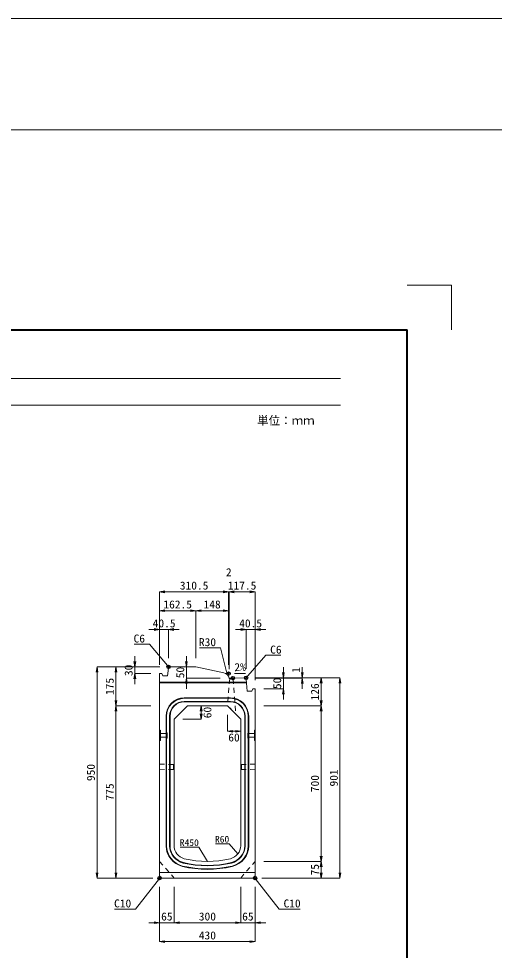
# Model space of a CAD drawing. Units: millimetres at full size. Extents: x -1267 to 18002, y -8040 to 14480.
# Drawn here: x 6450 to 8593, y 10286 to 14480 of the extents above; entities that cross this region are included whole.
import ezdxf
from ezdxf.enums import TextEntityAlignment as Align

# ---------------------------------------------------------------- set-up
doc = ezdxf.new("R2010")
doc.units = ezdxf.units.MM
doc.header["$LTSCALE"] = 30
doc.header["$PDMODE"] = 32
doc.header["$PDSIZE"] = 15
doc.linetypes.add('USER1', pattern=[1.35, 0.75, -0.6])
for name, color, linetype, lineweight in [('0_2', 7, 'Continuous', 13), ('Defpoints_3', 1, 'Continuous', 13), ('インサート', 3, 'USER1', 9), ('吊りマスター', 4, 'USER1', 9), ('図枠', 7, 'Continuous', 5), ('寸法線', 7, 'Continuous', 13), ('引出線', 4, 'Continuous', 13), ('排水孔', 30, 'USER1', 13), ('本体', 2, 'Continuous', 13), ('目地', 132, 'Continuous', 5)]:
    doc.layers.add(name, color=color, linetype=linetype, lineweight=lineweight)
doc.layers.add('作業エリア', color=11, linetype='Continuous')
doc.styles.add('ＭＳ ゴシック', font='')
doc.styles.add('ＭＳ 明朝', font='')
doc.styles.get('ＭＳ ゴシック').set_extended_font_data('MS Gothic')
doc.styles.get('ＭＳ 明朝').set_extended_font_data('MS Mincho')

# ---------------------------------------------------------------- blocks, each defined once
blk = doc.blocks.new('open_arrow')
at = {"color": 0, "linetype": 'Continuous', "lineweight": -2}
blk.add_lwpolyline([(7.5, 1.25), (0, 0), (7.5, -1.25)], dxfattribs=at)

msp = doc.modelspace()

# ---------------------------------------------------------------- linework, layer by layer
at = {"layer": '0_2', "color": 5}
for p, q in [((-1267.22, 14480.25), (18001.66, 14480.25)), ((-1267.22, 13980.25), (18001.66, 13980.25))]:
    msp.add_line(p, q, dxfattribs=at)
at = {"layer": 'Defpoints_3'}
for p in [(8200, 13280.17), (8400, 13080.17)]:
    msp.add_line(p, (8400, 13280.17), dxfattribs=at)
at = {"layer": 'インサート'}
for p, q in [((7088.2, 11262.27), (7115.2, 11262.27)), ((7088.2, 11262.27), (7088.2, 11245.27)), ((7088.2, 11245.27), (7115.2, 11245.27)), ((7118.2, 11266.27), (7115.2, 11266.27)), ((7115.2, 11266.27), (7115.2, 11241.27)), ((7115.2, 11241.27), (7118.2, 11241.27)), ((7118.2, 11241.27), (7118.2, 11266.27)), ((7481.8, 11266.27), (7484.8, 11266.27)), ((7481.8, 11241.27), (7481.8, 11266.27)), ((7484.8, 11241.27), (7481.8, 11241.27)), ((7484.8, 11266.27), (7484.8, 11241.27)), ((7511.8, 11262.27), (7484.8, 11262.27)), ((7511.8, 11245.27), (7484.8, 11245.27)), ((7511.8, 11262.27), (7511.8, 11245.27))]:
    msp.add_line(p, q, dxfattribs=at)
at = {"layer": '作業エリア'}
for p in [(7125.5, 11561.77), (7395.5, 11531.77), (7415, 11511.77), (7474.5, 11512.96), (7085, 10611.77), (7515, 10611.77)]:
    msp.add_point(p, dxfattribs=at)
at = {"layer": '吊りマスター'}
for p, q in [((7085, 11124.27), (7085, 11099.27)), ((7085, 11124.27), (7147, 11122.77)), ((7147, 11122.77), (7147, 11100.77)), ((7515, 11124.27), (7453, 11122.77)), ((7453, 11122.77), (7453, 11100.77)), ((7515, 11124.27), (7515, 11099.27)), ((7085, 11099.27), (7147, 11100.77)), ((7515, 11099.27), (7453, 11100.77))]:
    msp.add_line(p, q, dxfattribs=at)
at = {"layer": '図枠', "lineweight": 40}
for p in [(400, 13080.17), (8200, 7540.17)]:
    msp.add_line(p, (8200, 13080.17), dxfattribs=at)
at = {"layer": '図枠', "lineweight": 13}
for p, q in [((700, 12860.17), (7900, 12860.17)), ((700, 12740.17), (7900, 12740.17))]:
    msp.add_line(p, q, dxfattribs=at)
at = {"layer": '寸法線'}
for p, q in [((7085, 11900.31), (7395.5, 11900.31)), ((7085, 11571.77), (7085, 11900.31)), ((7347.5, 11900.31), (7445.43, 11900.31)), ((7395.5, 11571.77), (7395.5, 11900.31)), ((7395.5, 11571.77), (7395.5, 11900.31)), ((7397.43, 11551.77), (7397.43, 11900.31)), ((7397.43, 11900.31), (7515, 11900.31)), ((7397.43, 11551.77), (7397.43, 11900.31)), ((7515, 11502.96), (7515, 11900.31)), ((7085, 11815.31), (7247.5, 11815.31)), ((7085, 11571.77), (7085, 11815.31)), ((7247.5, 11601.77), (7247.5, 11815.31)), ((7247.5, 11815.31), (7395.5, 11815.31)), ((7247.5, 11601.77), (7247.5, 11815.31)), ((7395.5, 11571.77), (7395.5, 11815.31)), ((7037, 11730.31), (7173.5, 11730.31)), ((7085, 11571.77), (7085, 11730.31)), ((7125.5, 11601.77), (7125.5, 11730.31)), ((7426.5, 11730.31), (7563, 11730.31)), ((7474.5, 11552.96), (7474.5, 11730.31)), ((7515, 11502.96), (7515, 11730.31)), ((6973.25, 11483.77), (6973.25, 11609.77)), ((7205.73, 11609.77), (7205.73, 11463.77)), ((6803.25, 10611.77), (6803.25, 11561.77)), ((7085.5, 11561.77), (6803.25, 11561.77)), ((6888.25, 11386.77), (6888.25, 11561.77)), ((7085.5, 11561.77), (6888.25, 11561.77)), ((7085.5, 11561.77), (6973.25, 11561.77)), ((7642.36, 11414.96), (7642.36, 11560.96)), ((7727.36, 11463.77), (7727.36, 11560.96)), ((7045, 11531.77), (6973.25, 11531.77)), ((7357.43, 11511.77), (7205.73, 11511.77)), ((7514.5, 11512.96), (7812.36, 11512.96)), ((7514.5, 11512.96), (7897.36, 11512.96)), ((7514.5, 11512.96), (7727.36, 11512.96)), ((7514.5, 11512.96), (7642.36, 11512.96)), ((7514.5, 11511.77), (7727.36, 11511.77)), ((7812.36, 11386.77), (7812.36, 11512.96)), ((7897.36, 10611.77), (7897.36, 11512.96)), ((7555, 11462.96), (7642.36, 11462.96)), ((6888.25, 10611.77), (6888.25, 11386.77)), ((7045, 11386.77), (6888.25, 11386.77)), ((7045, 11386.77), (6888.25, 11386.77)), ((7272.17, 11326.77), (7272.17, 11386.77)), ((7555, 11386.77), (7812.36, 11386.77)), ((7555, 11386.77), (7812.36, 11386.77)), ((7812.36, 10686.77), (7812.36, 11386.77)), ((7190, 11326.77), (7272.17, 11326.77)), ((7390, 11346.77), (7390, 11272.54)), ((7390, 11272.54), (7450, 11272.54)), ((7555, 10686.77), (7812.36, 10686.77)), ((7555, 10686.77), (7812.36, 10686.77)), ((7812.36, 10611.77), (7812.36, 10686.77)), ((7055, 10611.77), (6803.25, 10611.77)), ((7055, 10611.77), (6888.25, 10611.77)), ((7545, 10611.77), (7812.36, 10611.77)), ((7545, 10611.77), (7897.36, 10611.77)), ((7085, 10571.77), (7085, 10410.61)), ((7085, 10571.77), (7085, 10325.61)), ((7150, 10571.77), (7150, 10410.61)), ((7150, 10571.77), (7150, 10410.61)), ((7450, 10571.77), (7450, 10410.61)), ((7450, 10571.77), (7450, 10410.61)), ((7515, 10571.77), (7515, 10410.61)), ((7515, 10571.77), (7515, 10325.61)), ((7037, 10410.61), (7198, 10410.61)), ((7150, 10410.61), (7450, 10410.61)), ((7402, 10410.61), (7563, 10410.61)), ((7085, 10325.61), (7515, 10325.61))]:
    msp.add_line(p, q, dxfattribs=at)
at = {"layer": '引出線'}
for points in [[(7128.13, 11558.79), (7039.14, 11664.71), (6970.79, 11664.71)], [(7389.4, 11527.63), (7359.25, 11648.4), (7264.57, 11648.4)], [(7471.75, 11509.91), (7562.76, 11614.88), (7631.1, 11614.88)], [(7422.39, 11531.98), (7471.1, 11532.95), (7422.36, 11531.98)], [(7300, 10686.77), (7261.49, 10750.32), (7177.31, 10750.32)], [(7437.07, 10720.09), (7398.48, 10765.49), (7336.25, 10765.49)], [(7090, 10616.77), (6977.02, 10472.34), (6882.35, 10472.34)], [(7510, 10616.77), (7622.98, 10472.34), (7717.65, 10472.34)]]:
    msp.add_lwpolyline(points, dxfattribs=at)
at = {"layer": '排水孔'}
for p, q in [((7400.63, 11508.57), (7390.71, 11387.48)), ((7397.43, 11511.77), (7400.63, 11508.57)), ((7400.63, 11508.57), (7415.63, 11508.57)), ((7418.83, 11511.77), (7415.63, 11508.57)), ((7415.63, 11508.57), (7428.66, 11349.52)), ((7390.71, 11387.48), (7428.66, 11349.52))]:
    msp.add_line(p, q, dxfattribs=at)
at = {"layer": '本体'}
for p, q in [((7124.76, 11555.82), (7120.5, 11521.77)), ((7131.5, 11561.77), (7124.76, 11555.82)), ((7131.5, 11561.77), (7247.5, 11561.77)), ((7247.5, 11561.77), (7373.81, 11536.17)), ((7085, 11531.77), (7085, 10621.77)), ((7095, 11531.77), (7085, 11531.77)), ((7100, 11521.77), (7095, 11531.77)), ((7120.5, 11521.77), (7100, 11521.77)), ((7415, 11511.77), (7397.43, 11511.77)), ((7468.5, 11512.84), (7415, 11511.77)), ((7468.5, 11512.84), (7475, 11506.98)), ((7475, 11506.98), (7479.5, 11452.96)), ((7479.5, 11452.96), (7500, 11452.96)), ((7500, 11452.96), (7505, 11462.96)), ((7505, 11462.96), (7515, 11462.96)), ((7515, 10621.77), (7515, 11462.96)), ((7150, 11326.77), (7210, 11386.77)), ((7210, 11386.77), (7390, 11386.77)), ((7390, 11386.77), (7450, 11326.77)), ((7150, 11326.77), (7150, 10757.3)), ((7450, 10757.3), (7450, 11326.77)), ((7085, 10621.77), (7095, 10611.77)), ((7095, 10611.77), (7505, 10611.77)), ((7505, 10611.77), (7515, 10621.77))]:
    msp.add_line(p, q, dxfattribs=at)
at = {"layer": '本体', "lineweight": 9}
for p, q in [((7085, 11278.27), (7088.2, 11276.27)), ((7088.2, 11276.27), (7088.2, 11231.27)), ((7515, 11278.27), (7511.8, 11276.27)), ((7511.8, 11276.27), (7511.8, 11231.27)), ((7088.2, 11231.27), (7085, 11229.27)), ((7511.8, 11231.27), (7515, 11229.27)), ((7085, 10636.77), (7515, 10636.77))]:
    msp.add_line(p, q, dxfattribs=at)
at = {"layer": '本体', "linetype": 'USER1', "lineweight": 9}
for p, q in [((7085, 10686.77), (7150, 10611.77)), ((7450, 10611.77), (7515, 10686.77))]:
    msp.add_line(p, q, dxfattribs=at)
at = {"layer": '本体'}
for centre, radius, start, end in [((7367.85, 11506.76), 30, 9.60488, 78.54125), ((7210, 10757.3), 60, 180, 256.65764), ((7390, 10757.3), 60, 283.34236, 0), ((7300, 11136.77), 450, 256.65764, 283.34236)]:
    msp.add_arc(centre, radius, start, end, dxfattribs=at)
at = {"layer": '目地'}
for p, q in [((7476.1, 11493.77), (7085, 11493.77)), ((7476.43, 11489.77), (7085, 11489.77)), ((7404, 11422.77), (7196, 11422.77)), ((7404, 11420.77), (7196, 11420.77)), ((7404, 11406.77), (7196, 11406.77)), ((7404, 11404.77), (7196, 11404.77)), ((7114, 11340.77), (7114, 10757.3)), ((7116, 11340.77), (7116, 10757.3)), ((7130, 11340.77), (7130, 10757.3)), ((7132, 11340.77), (7132, 10757.3)), ((7468, 10757.3), (7468, 11340.77)), ((7470, 10757.3), (7470, 11340.77)), ((7484, 10757.3), (7484, 11340.77)), ((7486, 10757.3), (7486, 11340.77))]:
    msp.add_line(p, q, dxfattribs=at)
for centre, radius, start, end in [((7196, 11340.77), 82, 90, 180), ((7196, 11340.77), 80, 90, 180), ((7404, 11340.77), 82, 0, 90), ((7404, 11340.77), 80, 0, 90), ((7196, 11340.77), 66, 90, 180), ((7196, 11340.77), 64, 90, 180), ((7404, 11340.77), 66, 0, 90), ((7404, 11340.77), 64, 0, 90), ((7210, 10757.3), 96, 180, 256.65764), ((7210, 10757.3), 94, 180, 256.65764), ((7210, 10757.3), 80, 180, 256.65764), ((7210, 10757.3), 78, 180, 256.65764), ((7390, 10757.3), 78, 283.34236, 360), ((7390, 10757.3), 80, 283.34236, 360), ((7390, 10757.3), 94, 283.34236, 0), ((7390, 10757.3), 96, 283.34236, 0), ((7300, 11136.77), 486, 256.65764, 283.34236), ((7300, 11136.77), 484, 256.65764, 283.34236), ((7300, 11136.77), 470, 256.65764, 283.34236), ((7300, 11136.77), 468, 256.65764, 283.34236)]:
    msp.add_arc(centre, radius, start, end, dxfattribs=at)

# ---------------------------------------------------------------- block references
at = {"layer": '寸法線', "xscale": 3.2, "yscale": 3.2}
for p in [(7085, 11900.31), (7397.43, 11900.31), (7397.43, 11900.31), (7085, 11815.31), (7247.5, 11815.31), (7125.5, 11730.31), (7515, 11730.31), (7390, 11272.54), (7150, 10410.61), (7150, 10410.61), (7515, 10410.61), (7085, 10325.61)]:
    msp.add_blockref('open_arrow', p, dxfattribs=at)
for p, rotation in [((7395.5, 11900.31), 180), ((7395.5, 11900.31), 180), ((7515, 11900.31), 180), ((7247.5, 11815.31), 180), ((7395.5, 11815.31), 180), ((7085, 11730.31), 180), ((7474.5, 11730.31), 180), ((6973.25, 11561.77), 90), ((7205.73, 11561.77), 90), ((6803.25, 11561.77), 270), ((6888.25, 11561.77), 270), ((7642.36, 11512.96), 90), ((7727.36, 11512.96), 90), ((6973.25, 11531.77), 270), ((7205.73, 11511.77), 270), ((7727.36, 11511.77), 270), ((7812.36, 11512.96), 270), ((7897.36, 11512.96), 270), ((7642.36, 11462.96), 270), ((6888.25, 11386.77), 90), ((7812.36, 11386.77), 90), ((6888.25, 11386.77), 270), ((7272.17, 11386.77), 270), ((7812.36, 11386.77), 270), ((7272.17, 11326.77), 90), ((7450, 11272.54), 180), ((7812.36, 10686.77), 90), ((7812.36, 10686.77), 270), ((6803.25, 10611.77), 90), ((6888.25, 10611.77), 90), ((7812.36, 10611.77), 90), ((7897.36, 10611.77), 90), ((7085, 10410.61), 180), ((7450, 10410.61), 180), ((7450, 10410.61), 180), ((7515, 10325.61), 180)]:
    msp.add_blockref('open_arrow', p, dxfattribs=dict(at, rotation=rotation))
at = {"layer": '引出線'}
for p, xscale, yscale, rotation in [((7128.13, 11558.79), 0.16, 0.16, 130), ((7389.4, 11527.63), 0.16, 0.16, 104), ((7422.39, 11531.98), 0.16, 0.16, 1.1), ((7471.75, 11509.91), 0.16, 0.16, 49.1), ((7437.07, 10720.09), 0.133, 0.133, 130.4), ((7300, 10686.77), 0.133, 0.133, 121.2), ((7090, 10616.77), 0.16, 0.16, 232), ((7510, 10616.77), 0.16, 0.16, 308)]:
    msp.add_blockref('open_arrow', p, dxfattribs=dict(at, xscale=xscale, yscale=yscale, rotation=rotation))

# ---------------------------------------------------------------- texts
at = {"layer": '図枠', "style": 'ＭＳ ゴシック'}
msp.add_text('単位：ｍｍ', height=37.98, dxfattribs=at).set_placement((7653.73, 12670.84), align=Align.MIDDLE_CENTER)
at = {"layer": '寸法線', "style": 'ＭＳ 明朝', "width": 1.05}
for s, p in [('2', (7396.47, 11988.31)), ('310.5', (7240.25, 11928.31)), ('117.5', (7456.22, 11928.31)), ('162.5', (7166.25, 11843.31)), ('148', (7321.5, 11843.31)), ('40.5', (7105.25, 11758.31)), ('40.5', (7494.75, 11758.31)), ('60', (7420, 11244.54)), ('65', (7117.5, 10438.61)), ('300', (7300, 10438.61)), ('65', (7482.5, 10438.61)), ('430', (7300, 10353.61))]:
    msp.add_text(s, height=36.03, dxfattribs=at).set_placement(p, align=Align.MIDDLE_CENTER)
for s, p in [('30', (6945.25, 11546.77)), ('50', (7177.73, 11536.77)), ('1', (7699.36, 11548.28)), ('175', (6860.25, 11474.27)), ('50', (7614.36, 11487.96)), ('126', (7784.36, 11449.86)), ('60', (7300.17, 11356.77)), ('950', (6775.25, 11086.77)), ('700', (7784.36, 11036.77)), ('901', (7869.36, 11062.36)), ('775', (6860.25, 10999.27)), ('75', (7784.36, 10649.27))]:
    msp.add_text(s, height=36.03, rotation=90, dxfattribs=at).set_placement(p, align=Align.MIDDLE_CENTER)
at = {"layer": '引出線', "style": 'ＭＳ 明朝', "width": 1.05}
for s, height, p in [('C6', 36.03, (7019.14, 11707.91)), ('R30', 36.03, (7339.25, 11691.6)), ('R450', 30.02, (7261.49, 10786.32)), ('R60', 30.02, (7398.48, 10801.49)), ('C10', 36.03, (6957.02, 10515.54))]:
    msp.add_text(s, height=height, dxfattribs=at).set_placement(p, align=Align.TOP_RIGHT)
for s, p in [('C6', (7582.76, 11658.08)), ('C10', (7642.98, 10515.54))]:
    msp.add_text(s, height=36.03, dxfattribs=at).set_placement(p, align=Align.TOP_LEFT)
msp.add_text('2%', height=36.03, rotation=1.146, dxfattribs=at).set_placement((7421.42, 11578.87), align=Align.TOP_LEFT)

doc.saveas('drawing.dxf')
